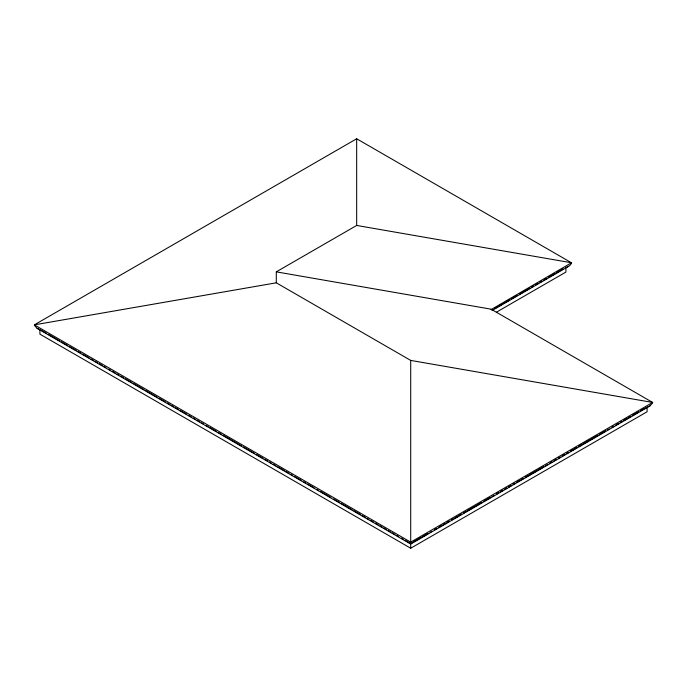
<?xml version="1.0" encoding="UTF-8"?>
<svg xmlns="http://www.w3.org/2000/svg" width="687" height="687" viewBox="0 0 687 687"><rect width="100%" height="100%" fill="white"/><g stroke="black" fill="none" stroke-linecap="round" stroke-linejoin="round"><path stroke-width="1.03" d="M490.999 309.665L571.464 262.769L356.673 138.765L34.35 324.857L34.436 325.346L37.089 328.36L410.706 544.07L649.911 405.965L652.564 402.943L652.65 402.453L491.085 309.176L276.294 271.854L276.294 282.812L410.706 360.417L652.65 402.453L410.706 542.137L34.35 324.857L276.294 282.812M492.038 310.55L568.724 266.281L570.665 264.675L571.464 262.769L356.673 225.448L276.294 271.854M494.76 308.437L497.525 306.84M499.372 305.767L501.227 304.702L494.76 308.497M505.847 302.04L503.073 303.637L509.539 299.961L507.693 300.966M514.159 297.239L511.386 298.836L516.933 295.693M519.698 294.036L529.866 288.171L519.698 294.096M536.332 284.435L538.179 283.37L535.405 285.028M541.871 281.232L540.025 282.297L541.871 281.292M544.645 279.635L546.491 278.57M548.346 277.496L551.111 275.899M552.958 274.834L554.813 273.769M556.659 272.696L559.433 271.099M561.279 270.034L563.125 268.969L556.659 272.765M543.726 280.227L546.491 278.63M548.346 277.565L554.813 273.83M496.607 312.087L565.899 272.086L565.899 267.423M414.398 541.39L420.865 537.655M422.711 536.59L428.25 533.395M434.716 529.66L436.563 528.595M439.328 526.998L441.174 525.924M447.641 522.197L449.487 521.132L446.713 522.79M455.026 517.929L457.8 516.332M459.646 515.267L461.492 514.202M463.339 513.137L466.104 511.532M467.95 510.467L474.416 506.74M476.263 505.675L481.802 502.472M484.575 500.875L490.114 497.671M501.192 491.274L503.039 490.209L500.273 491.875M508.578 487.014L511.351 485.417M513.198 484.344L515.044 483.279M516.89 482.214L519.664 480.617M521.51 479.552L523.357 478.487M529.814 474.751L536.281 471.024M538.127 469.951L543.666 466.756M550.132 463.021L551.979 461.956L550.132 463.09M554.744 460.359L556.599 459.294L553.825 460.951M564.903 454.493L562.138 456.091L564.903 454.554M566.749 453.429L568.596 452.364M570.442 451.299L573.216 449.693M575.062 448.628L576.908 447.563M581.528 444.901L578.755 446.498L597.218 435.901M583.375 443.836L589.832 440.101M591.679 439.036L597.218 435.833M599.991 434.236L605.53 431.041M616.608 424.643L618.455 423.578M620.301 422.505L622.156 421.44M624.002 420.375L626.767 418.778M628.614 417.713L630.46 416.648M632.306 415.575L635.08 413.978M636.926 412.913L638.773 411.848L632.306 415.644M643.393 409.186L640.619 410.783L646.158 407.649M411.633 543.048L428.25 533.456M430.096 532.391L431.943 531.317M434.716 529.72L436.563 528.655M438.409 527.59L441.174 525.993M455.026 517.998L461.492 514.262M463.339 513.198L481.802 502.532M483.648 501.467L490.114 497.74M491.961 496.667L493.807 495.602M508.578 487.074L511.351 485.477M513.198 484.412L515.044 483.347M516.89 482.274L523.357 478.547M528.896 475.344L543.666 466.817M545.512 465.752L547.359 464.687M566.749 453.489L568.596 452.424M570.442 451.359L576.908 447.623M599.064 434.828L605.53 431.101M607.377 430.036L609.223 428.971M615.689 425.236L618.455 423.639M620.301 422.574L622.156 421.509M624.002 420.435L630.46 416.708M39.915 329.451L39.915 334.165L410.706 548.235L647.085 411.771L647.085 407.048M568.724 266.281L566.663 267.149M649.911 405.965L647.85 406.841M39.15 329.236L37.089 328.36M40.851 330.043L46.424 333.264M48.279 334.277L59.434 340.778M61.289 341.791L67.798 345.604M69.653 346.617L76.163 350.43M78.017 351.443L80.808 353.118M82.663 354.131L89.173 357.944M91.028 358.957L93.818 360.623M95.673 361.637L97.537 362.77M99.392 363.784L102.183 365.458M104.038 366.463L105.901 367.605M108.683 369.151L110.547 370.284M112.402 371.298L115.193 372.964M117.048 373.977L118.911 375.111M120.766 376.124L123.557 377.798M125.412 378.803L131.921 382.625M133.776 383.638L143.995 389.598M145.859 390.611L157.005 397.112M158.869 398.125L165.369 401.938M167.233 402.951L170.015 404.626M171.879 405.631L173.734 406.773M175.597 407.777L178.38 409.452M180.243 410.465L186.744 414.278M188.607 415.292L191.39 416.966M193.253 417.971L195.108 419.104M196.971 420.118L199.754 421.792M201.617 422.806L203.472 423.939M206.263 425.485L208.118 426.618M209.982 427.632L216.482 431.445M218.346 432.458L221.128 434.132M222.992 435.146L241.575 445.932M243.43 446.945L254.585 453.446M256.44 454.459L262.949 458.272M264.804 459.285L267.595 460.96M269.45 461.965L271.313 463.107M273.168 464.111L275.959 465.786M277.814 466.799L284.324 470.612M286.178 471.626L288.969 473.3M290.824 474.305L292.688 475.447M294.543 476.452L301.052 480.273M303.834 481.819L305.698 482.952M307.553 483.966L314.062 487.787M316.844 489.393L318.708 490.466M320.563 491.48L330.791 497.44M333.573 498.985L339.155 502.266M341.01 503.279L352.165 509.78M354.02 510.793L360.52 514.606M362.384 515.619L365.175 517.294M367.03 518.307L368.885 519.441M370.748 520.445L373.53 522.12M375.394 523.133L378.185 524.808M380.04 525.813L381.895 526.946M383.758 527.959L386.549 529.634M388.404 530.647L390.259 531.781M392.122 532.786L394.905 534.46M396.768 535.474L398.623 536.607M401.414 538.153L403.269 539.286M405.132 540.3L410.706 543.58M410.706 360.417L410.706 548.235M356.673 138.765L356.673 225.448M533.559 286.032L531.712 287.097L533.559 286.093M444.867 523.795L443.021 524.859L444.867 523.855M453.18 518.994L451.333 520.068L453.18 519.063M498.427 492.88L496.581 493.944L498.427 492.94M506.731 488.079L504.885 489.144L506.731 488.139M527.968 475.816L525.203 477.413L527.968 475.876M560.291 457.164L558.445 458.229L560.291 457.224M613.843 426.241L611.997 427.305L613.843 426.301"/></g></svg>
